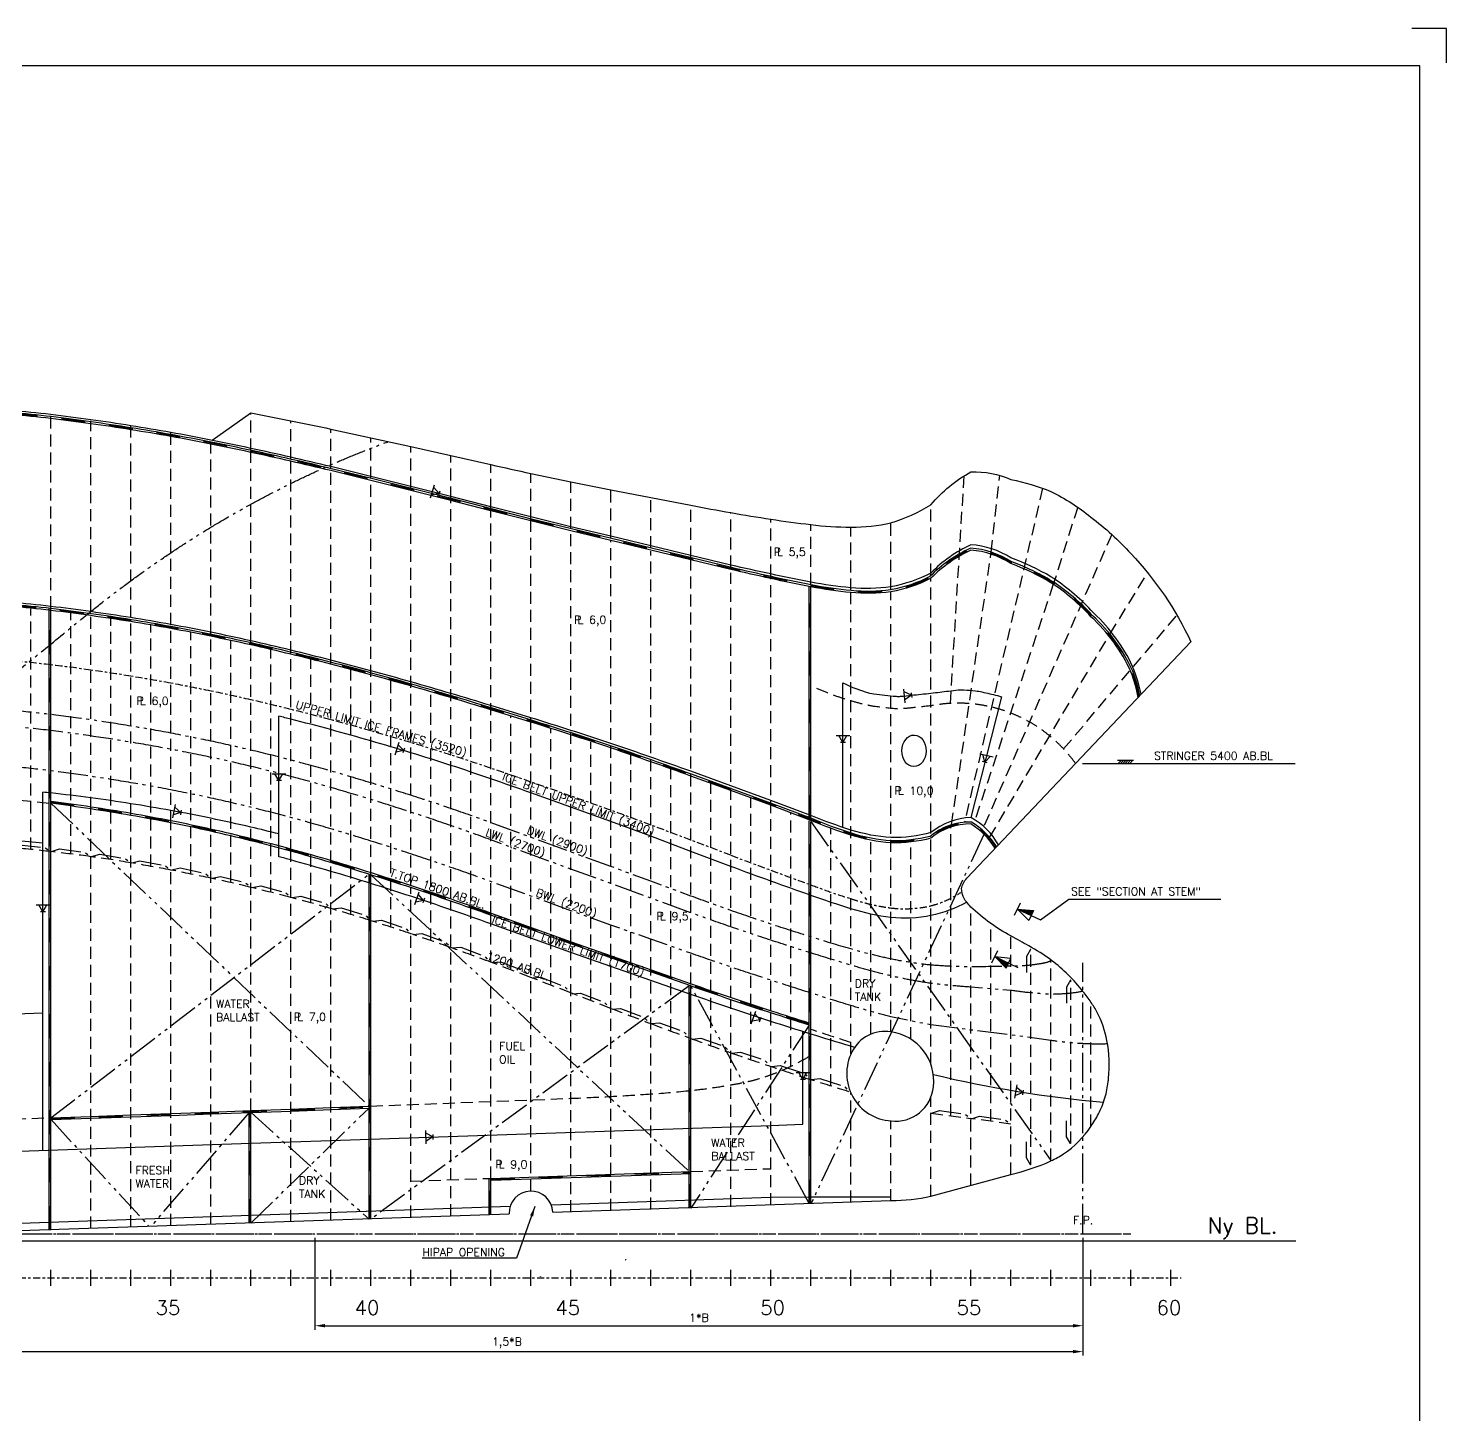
# Model space of a CAD drawing. Extents: x -333 to 85338, y -433 to 32218.
# Drawn here: x 23939 to 41667, y 11930 to 29267 of the extents above; entities that cross this region are included whole.
import ezdxf

# ---------------------------------------------------------------- set-up
doc = ezdxf.new("R2010")
doc.units = 0
doc.header["$LTSCALE"] = 300
for name, pattern in [('0', [0]), ('CENTER', [0.6, 0.3, -0.1, 0.1, -0.1]), ('DASHED', [0.75, 0.5, -0.25]), ('JERNB', [2, 1, -1]), ('PHANTOM', [2.1, 1.25, -0.2, 0.125, -0.2, 0.125, -0.2])]:
    doc.linetypes.add(name, pattern=pattern)
doc.layers.get('0').update_dxf_attribs({"linetype": 'CONTINUOUS'})
doc.layers.get('Defpoints').update_dxf_attribs({"linetype": 'CONTINUOUS'})
for name, color, linetype in [('-BHII', 7, 'CONTINUOUS'), ('-BHIU', 7, 'CONTINUOUS'), ('BHII', 7, 'CONTINUOUS'), ('CENN', 7, 'CONTINUOUS'), ('CON1', 7, 'CONTINUOUS'), ('GEV_FROZEN', 7, 'CONTINUOUS'), ('L_5', 7, 'CENTER'), ('L_7', 7, 'CONTINUOUS'), ('LASTLUKE', 1, 'CONTINUOUS'), ('REV C2', 2, 'CONTINUOUS'), ('S0CE1', 1, 'CENTER'), ('S0CO1', 1, 'CONTINUOUS'), ('S0CO2', 2, 'CONTINUOUS'), ('S0CO3', 3, 'CONTINUOUS'), ('S0DA1', 1, 'DASHED'), ('S0DA3', 3, 'DASHED'), ('S0PH1', 1, 'PHANTOM'), ('S0TX2', 2, 'CONTINUOUS'), ('U0CO1', 1, 'CONTINUOUS'), ('VCCNULL', 5, 'CONTINUOUS')]:
    doc.layers.add(name, color=color, linetype=linetype)
doc.styles.add('18', font='romans', dxfattribs={"height": 180})
doc.styles.add('ROMANS', font='romans', dxfattribs={"height": 100})
doc.dimstyles.get("Standard").update_dxf_attribs({"dimscale": 50, "dimtxt": 2, "dimasz": 2.5, "dimexe": 1, "dimexo": 1, "dimgap": 1, "dimtad": 1, "dimdsep": 46, "dimtxsty": 'ROMANS', "dimcen": 0, "dimclrd": 1, "dimclre": 1, "dimclrt": 2, "dimadec": 0, "dimazin": 0, "dimtfac": 1, "dimtmove": 2, "dimatfit": 3, "dimfxl": 1, "dimtvp": 100, "dimtolj": 1, "dimarcsym": 0})

# ---------------------------------------------------------------- blocks, each defined once
blk = doc.blocks.new('ST10074')
at = {"layer": 'S0CO1', "color": 2}
for p, q in [((-87, -85), (-87, 85)), ((0, 0), (-87, 50)), ((0, 0), (-87, -50)), ((0, 30), (0, -30))]:
    blk.add_line(p, q, dxfattribs=at)
blk = doc.blocks.new('PLDIM2')
at = {"layer": 'S0TX2', "style": 'ROMANS'}
for s, p in [('P', (-19, 0)), ('L', (23, 0))]:
    blk.add_text(s, height=100, dxfattribs=at).set_placement(p)
blk.add_attdef('XX.X', (168, -1), '', height=100, dxfattribs=at)
blk = doc.blocks.new('KRAVELL')
at = {"layer": 'S0PH1', "color": 0, "flags": 128}
blk.add_lwpolyline([(-499, -4), (-403, 42), (-84, 42), (2, -1)], dxfattribs=at)
blk = doc.blocks.new('SNIP-1')
at = {"color": 0, "linetype": 'PHANTOM'}
blk.add_lwpolyline([(0, 0), (0, -5), (87, -55), (287, -55)], dxfattribs=at)
blk = doc.blocks.new('*X7')
at = {"color": 0}
for p, q in [((13410, 17177), (13450, 17217)), ((13439, 17177), (13479, 17217)), ((13467, 17177), (13507, 17217)), ((13495, 17177), (13535, 17217)), ((13523, 17177), (13563, 17217)), ((13552, 17177), (13592, 17217))]:
    blk.add_line(p, q, dxfattribs=at)
blk = doc.blocks.new('TYKK')
at = {"layer": 'S0CO1'}
for p, q in [((-2.04, 0.82), (2.04, 0.82)), ((-2.04, 0), (2.04, 0))]:
    blk.add_line(p, q, dxfattribs=at)
at = {"layer": 'S0CO1', "xscale": 0.0204, "yscale": 0.0204, "zscale": 0.0204}
blk.add_blockref('*X7', (-275.41, -350.41), dxfattribs=at)
blk = doc.blocks.new('*D54')
at = {"layer": 'Defpoints', "color": 0, "transparency": 16777216}
for p in [(750, 13), (15150, 13), (15150, -1460)]:
    blk.add_point(p, dxfattribs=at)
at = {"layer": 'S0TX2', "color": 1, "lineweight": -2, "transparency": 16777216}
for p, q in [((750, -37), (750, -1510)), ((15150, -37), (15150, -1510)), ((875, -1460), (15025, -1460))]:
    blk.add_line(p, q, dxfattribs=at)
at = {"layer": 'S0TX2', "color": 1, "transparency": 16777216}
for points in [[(875, -1439), (875, -1481), (750, -1460)], [(15025, -1439), (15025, -1481), (15150, -1460)]]:
    blk.add_solid(points, dxfattribs=at)
at = {"layer": 'S0TX2', "color": 2, "transparency": 16777216, "insert": (7950, -1350), "char_height": 100, "attachment_point": 5, "style": 'ROMANS'}
blk.add_mtext('\\A1;1,5*B', dxfattribs=at)
blk = doc.blocks.new('*D55')
at = {"layer": 'Defpoints', "color": 0, "transparency": 16777216}
for p in [(5550, 13), (15150, 13), (15150, -1136)]:
    blk.add_point(p, dxfattribs=at)
at = {"layer": 'S0TX2', "color": 1, "lineweight": -2, "transparency": 16777216}
for p, q in [((5550, -37), (5550, -1186)), ((15150, -37), (15150, -1186)), ((5675, -1136), (15025, -1136))]:
    blk.add_line(p, q, dxfattribs=at)
at = {"layer": 'S0TX2', "color": 1, "transparency": 16777216}
for points in [[(5675, -1115), (5675, -1157), (5550, -1136)], [(15025, -1115), (15025, -1157), (15150, -1136)]]:
    blk.add_solid(points, dxfattribs=at)
at = {"layer": 'S0TX2', "color": 2, "transparency": 16777216, "insert": (10350, -1036), "char_height": 100, "attachment_point": 5, "style": 'ROMANS'}
blk.add_mtext('\\A1;1*B', dxfattribs=at)
blk = doc.blocks.new('*U22')
at = {"layer": '-BHII'}
for p, q in [((0, 10), (40, 10)), ((0, -10), (40, -10))]:
    blk.add_line(p, q, dxfattribs=at)
at = {"layer": '-BHIU'}
for p, q in [((0, 10), (0, -10)), ((40, 10), (40, -10))]:
    blk.add_line(p, q, dxfattribs=at)
blk = doc.blocks.new('VCCISYMB')
at = {"layer": 'VCCNULL'}
for p, q in [((0, 2), (-0.2, 1.2)), ((0, 2), (0.2, 1.2)), ((0, 2), (0, 0)), ((0, 0), (4, 0)), ((4, 0), (3.2, 0.2)), ((4, 0), (3.2, -0.2))]:
    blk.add_line(p, q, dxfattribs=at)
blk = doc.blocks.new('*U23')
blk.add_blockref('VCCISYMB', (0, 0))
at = {"layer": 'GEV_FROZEN', "xscale": 0.1000000000003638, "yscale": 0.1000000000003638, "zscale": 0.1000000000003638}
blk.add_blockref('*U22', (0, 0), dxfattribs=at)
blk = doc.blocks.new('*U21')
at = {"layer": 'BHII'}
blk.add_lwpolyline([(-6, -4), (0, -8), (6, -4), (6, 4), (0, 8), (-6, 4)], close=True, dxfattribs=at)
at = {"layer": 'CENN'}
for p, q in [((-11, 0), (11, 0)), ((0, 11), (0, -11))]:
    blk.add_line(p, q, dxfattribs=at)
at = {"layer": 'CON1'}
blk.add_circle((0, 0), 6.5, dxfattribs=at)
blk = doc.blocks.new('*U20')
at = {"layer": 'BHII'}
for radius in [8, 4.2]:
    blk.add_circle((0, 0), radius, dxfattribs=at)
at = {"layer": 'CENN'}
for p, q in [((-11, 0), (11, 0)), ((0, 11), (0, -11))]:
    blk.add_line(p, q, dxfattribs=at)
blk = doc.blocks.new('A$C64097268')
at = {"layer": 'LASTLUKE', "color": 2}
for p, q in [((21000, -100), (21000, 100)), ((21500, -100), (21500, 100)), ((22000, -100), (22000, 100)), ((22500, -100), (22500, 100)), ((23000, -100), (23000, 100)), ((23500, -100), (23500, 100)), ((24000, -100), (24000, 100)), ((24500, -100), (24500, 100)), ((25000, -100), (25000, 100)), ((25500, -100), (25500, 100)), ((26000, -100), (26000, 100)), ((26500, -100), (26500, 100)), ((27000, -100), (27000, 100)), ((27500, -100), (27500, 100)), ((28000, -100), (28000, 100)), ((28500, -100), (28500, 100)), ((29000, -100), (29000, 100)), ((29500, -100), (29500, 100)), ((30000, -100), (30000, 100)), ((30500, -100), (30500, 100)), ((31000, -100), (31000, 100)), ((31500, -100), (31500, 100)), ((32000, -100), (32000, 100)), ((32500, -100), (32500, 100)), ((33000, -100), (33000, 100)), ((33500, -100), (33500, 100)), ((34000, -100), (34000, 100)), ((34500, -100), (34500, 100)), ((35000, -100), (35000, 100))]:
    blk.add_line(p, q, dxfattribs=at)
at = {"layer": 'S0CE1'}
blk.add_line((-2084, 0), (35129, 0), dxfattribs=at)
at = {"extrusion": (0, 0, -1), "zscale": -1, "rotation": 256.254441529272}
blk.add_blockref('*U23', (-28183, 228), dxfattribs=at)
at = {"layer": 'GEV_FROZEN', "extrusion": (0, 0, -1), "xscale": 0.099999999976717, "yscale": 0.099999999976717, "zscale": -0.0999999999999871}
for name in ['*U21', '*U20']:
    blk.add_blockref(name, (-27120, 14), dxfattribs=at)
at = {"layer": 'LASTLUKE', "color": 2, "style": '18'}
for s, p in [('35', (22308, -464)), ('40', (24796, -464)), ('45', (27306, -464)), ('50', (29866, -464)), ('55', (32320, -464)), ('60', (34820, -464))]:
    blk.add_text(s, height=180, dxfattribs=at).set_placement(p)
blk = doc.blocks.new('A$C5CC82B3D')
at = {"layer": 'S0CE1'}
blk.add_line((17950, -4027), (35500, -4027), dxfattribs=at)
at = {"layer": 'S0CE1', "color": 6, "linetype": '0'}
blk.add_line((-703, -4113), (37562, -4113), dxfattribs=at)
blk.add_blockref('A$C64097268', (1000, -4576))
at = {"color": 6, "insert": (36458, -3821), "char_height": 200, "attachment_point": 1, "style": 'ROMANS'}
blk.add_mtext_dynamic_manual_height_columns('Ny BL.', width=3720.8, gutter_width=1000, heights=[0], dxfattribs=at)
blk = doc.blocks.new('*D48')
at = {"layer": 'Defpoints', "color": 0, "transparency": 16777216}
for p in [(-250, -92), (4750, -92), (4750, -1365)]:
    blk.add_point(p, dxfattribs=at)
at = {"layer": 'S0CO1', "color": 1, "lineweight": -2, "transparency": 16777216}
for p, q in [((-250, -142), (-250, -1415)), ((4750, -142), (4750, -1415)), ((-125, -1365), (4625, -1365))]:
    blk.add_line(p, q, dxfattribs=at)
at = {"layer": 'S0CO1', "color": 1, "transparency": 16777216}
for points in [[(-125, -1344), (-125, -1386), (-250, -1365)], [(4625, -1344), (4625, -1386), (4750, -1365)]]:
    blk.add_solid(points, dxfattribs=at)
at = {"layer": 'S0CO1', "color": 2, "transparency": 16777216, "insert": (2250, -1225), "char_height": 100, "attachment_point": 5, "style": 'ROMANS'}
blk.add_mtext('\\A1;{\\H1.35x;5000 Lengthening}', dxfattribs=at)
blk = doc.blocks.new('A$C10F6703F')
at = {"layer": 'U0CO1'}
for p, q in [((17950, -6206), (17950, -3700)), ((17596, -5330), (17343, -5330)), ((18304, -5330), (18557, -5330)), ((17950, -5684), (17183, -5684)), ((17950, -5684), (18717, -5684))]:
    blk.add_line(p, q, dxfattribs=at)
blk.add_circle((17950, -5684), 354, dxfattribs=at)
for centre, start, end in [((17596, -5684), 270, 90), ((18304, -5684), 90, 270)]:
    blk.add_arc(centre, 354, start, end, dxfattribs=at)
blk = doc.blocks.new('*D49')
at = {"layer": 'Defpoints', "color": 0, "linetype": 'ByBlock', "transparency": 16777216}
for p in [(5000, -192), (4750, -1171), (4750, -1365)]:
    blk.add_point(p, dxfattribs=at)
at = {"layer": 'S0CO1', "color": 1, "linetype": 'ByBlock', "lineweight": -2, "transparency": 16777216}
for p, q in [((5000, -242), (5000, -1415)), ((4750, -1221), (4750, -1415)), ((4625, -1365), (4500, -1365)), ((5000, -1365), (4750, -1365)), ((5125, -1365), (5250, -1365))]:
    blk.add_line(p, q, dxfattribs=at)
at = {"layer": 'S0CO1', "color": 1, "linetype": 'ByBlock', "transparency": 16777216}
for points in [[(4625, -1344), (4625, -1386), (4750, -1365)], [(5125, -1344), (5125, -1386), (5000, -1365)]]:
    blk.add_solid(points, dxfattribs=at)
at = {"layer": 'S0CO1', "color": 2, "linetype": 'ByBlock', "transparency": 16777216, "insert": (5284, -1266), "char_height": 100, "width": 12807.58, "attachment_point": 5, "style": 'ROMANS'}
blk.add_mtext('\\A1;{\\H1.35x;250}', dxfattribs=at)
blk = doc.blocks.new('*D50')
at = {"layer": 'Defpoints', "color": 0, "linetype": 'ByBlock', "transparency": 16777216}
for p in [(-500, -92), (-250, -1344), (-250, -1365)]:
    blk.add_point(p, dxfattribs=at)
at = {"layer": 'S0CO1', "color": 1, "linetype": 'ByBlock', "lineweight": -2, "transparency": 16777216}
for p, q in [((-500, -142), (-500, -1415)), ((-625, -1365), (-750, -1365)), ((-500, -1365), (-250, -1365)), ((-250, -1394), (-250, -1415)), ((-125, -1365), (0, -1365))]:
    blk.add_line(p, q, dxfattribs=at)
at = {"layer": 'S0CO1', "color": 1, "linetype": 'ByBlock', "transparency": 16777216}
for points in [[(-625, -1344), (-625, -1386), (-500, -1365)], [(-125, -1344), (-125, -1386), (-250, -1365)]]:
    blk.add_solid(points, dxfattribs=at)
at = {"layer": 'S0CO1', "color": 2, "linetype": 'ByBlock', "transparency": 16777216, "insert": (-774, -1243), "char_height": 100, "attachment_point": 5, "style": 'ROMANS'}
blk.add_mtext('\\A1;{\\H1.35x;250}', dxfattribs=at)
blk = doc.blocks.new('A$C16377AD9')
at = {"color": 2}
blk.add_lwpolyline([(42000, 29267), (42000, 29700), (41567, 29700)], dxfattribs=at)
at = {"layer": 'S0CO1', "color": 6}
for p, q in [((41667, 29233), (333, 29233)), ((41667, 433), (41667, 29233))]:
    blk.add_line(p, q, dxfattribs=at)
blk = doc.blocks.new('A$C03584BA4')
at = {"layer": 'L_5', "color": 8}
blk.add_lwpolyline([(13624.365, 4282.909, -0.082443), (13250, 4115.379, -0.085407), (12750, 4087.878, -0.048847), (12250, 4203.559, -0.015794), (11750, 4376.755, -0.002831), (11250, 4560.492, -0.001813), (10750, 4746.461), (10250, 4936.293), (9750, 5124.998, 0.003439), (9250, 5309.198, 0.001793), (8750, 5487.392), (8250, 5663.446, 0.002353), (7750, 5835.582, 0.003821), (7250, 6001.12, 0.004439), (6750, 6156.36, 0.003671), (6250, 6302.402, 0.003825), (5750, 6441.693, 0.004546), (5250, 6571.281, 0.004756), (4750, 6691.137, 0.004992), (4250, 6800.571, 0.005345), (3750, 6899.515, 0.005465), (3250, 6986.741, 0.005246), (2750, 7063.144, 0.006183), (2250, 7128.876, 0.00703), (1750, 7180.146, 0.00575)], format="xyb", dxfattribs=at)
at = {"layer": 'L_7', "color": 8}
for points in [[(13280, 1850.998, 0.409941329), (12750, 2538.601, 0.335085476), (12262.606, 2288.451)], [(12262.606, 2288.451, 0.539602021), (12750.779, 1425.217, 0.422400881), (13280, 1850.998)]]:
    blk.add_lwpolyline(points, format="xyb", dxfattribs=at)
at = {"layer": 'S0CO1', "color": 8}
for p, q in [((14131.54, 6726.501), (13750, 5218.338)), ((250, 2718.33), (2150, 2774.845))]:
    blk.add_line(p, q, dxfattribs=at)
at = {"layer": 'S0CO1'}
blk.add_line((15145.956, 5894.1), (17801.906, 5894.1), dxfattribs=at)
at = {"layer": 'S0CO1', "color": 8, "flags": 128}
for points in [[(15877.498, 6760.228, 0.05622238), (15750, 7154.38, 0.0877), (15250, 7811.445, 0.059587), (14750, 8230.659, 0.045041), (14250, 8465.787, 0.123729), (13750, 8630.963, 0.090934), (13250, 8277.158, -0.072573), (12750, 8104.921, -0.057929), (12250, 8092.937, -0.02806), (11750, 8163.648, -0.010028), (11250, 8264.962, -0.005663), (10750, 8377.04), (10250, 8496.186), (9750, 8616.694), (9250, 8736.588), (8750, 8856.091), (8250, 8979.042), (7750, 9105.518), (7250, 9234.157), (6750, 9360.437), (6250, 9484.3), (5750, 9607.339, 0.004204), (5250, 9725.164, 0.003427), (4750, 9835.959, 0.003744), (4250, 9939.38, 0.004598), (3750, 10034.58, 0.004966), (3250, 10118.94, 0.00469), (2750, 10193.705, 0.005787), (2250, 10258.901, 0.006897), (1750, 10310.146, 0.005746)], [(15859.987, 6741.728, 0.047402817), (15772.102, 7051.172, 0.098272426), (15267.007, 7747.733, 0.061023365), (14762.738, 8176.051, 0.044979936), (14260.793, 8416.367, 0.125197211), (13745.623, 8587.456, 0.091119088), (13235.642, 8231.476, -0.072215157), (12746.233, 8066.027, -0.057724005), (12252.226, 8057.111, -0.027726566), (11754.561, 8129.253, -0.009936397), (11255.173, 8231.969, -0.005690242), (10755.596, 8345.316), (10255.639, 8465.629), (9755.646, 8587.022), (9255.63, 8707.678), (8755.681, 8827.79), (8255.83, 8951.243), (7755.948, 9078.121), (7255.939, 9207.051), (6755.831, 9333.538), (6255.757, 9457.553), (5755.716, 9580.649, 0.004093008), (5255.333, 9698.563, 0.003426865), (4755.032, 9809.426, 0.003744), (4254.685, 9912.919, 0.004598203), (3754.25, 10008.2, 0.00496622), (3253.758, 10092.644, 0.004689757), (2753.352, 10167.469, 0.005786996), (2252.802, 10232.737, 0.006897745), (1752.089, 10284.055, 0.005746157)], [(15839.477, 6720.06, 0.049925911), (15750, 7041.79, 0.098298), (15250, 7730.772, 0.06106), (14750, 8155.703, 0.045145), (14250, 8394.776, 0.12436), (13750, 8563.063, 0.090781), (13250, 8211.856, -0.072835), (12750, 8042.318, -0.057779), (12250, 8033.214, -0.02771), (11750, 8105.689, -0.00993), (11250, 8208.533, -0.005689), (10750, 8321.977), (10250, 8442.301), (9750, 8563.696), (9250, 8684.348), (8750, 8804.472), (8250, 8927.961), (7750, 9054.87), (7250, 9183.797), (6750, 9310.257), (6250, 9434.253), (5750, 9557.339, 0.004093), (5250, 9675.164, 0.003427), (4750, 9785.959, 0.003744), (4250, 9889.38, 0.004598), (3750, 9984.58, 0.004966), (3250, 10068.94, 0.00469), (2750, 10143.705, 0.005787), (2250, 10208.901, 0.006897), (1750, 10260.146, 0.005746)], [(14095.146, 4877.239, 0.138858268), (13750, 5218.338, 0.167047), (13250, 5029.957, -0.067645), (12750, 4967.665, -0.058893), (12250, 5063.063, -0.021878), (11750, 5244.672), (11250, 5432.874), (10750, 5616.742), (10250, 5797.205, 0.002031), (9750, 5974.1, 0.002867), (9250, 6145.426, 0.003183), (8750, 6309.463, 0.002433), (8250, 6466.645), (7750, 6619.923, 0.00185), (7250, 6770.394, 0.00274), (6750, 6915.654, 0.002855), (6250, 7054.297, 0.003228), (5750, 7187.25, 0.00379), (5250, 7312.082, 0.004141), (4750, 7428.934, 0.004718), (4250, 7536.289, 0.005296), (3750, 7633.422, 0.005392), (3250, 7718.797, 0.004933), (2750, 7793.705, 0.005819), (2250, 7858.901, 0.006897), (1750, 7910.146, 0.005748)], [(14071.345, 4852.094, 0.115626417), (13755.812, 5162.198, 0.182912276), (13238.778, 4982.763, -0.064954849), (12751.078, 4926.173, -0.058356463), (12257.293, 5022.263, -0.021710304), (11758.872, 5205.239), (11258.406, 5394.718), (10758.252, 5579.424), (10258.166, 5760.971, 0.001977094), (9757.964, 5939.144, 0.0029341), (9257.683, 6111.884, 0.003195109), (8757.374, 6276.965, 0.002409147), (8257.109, 6435.491), (7757.061, 6589.842, 0.001938069), (7256.865, 6741.27, 0.002841072), (6756.578, 6887.223, 0.002937965), (6256.312, 7026.326, 0.003276966), (5756.013, 7159.622, 0.003804103), (5255.645, 7284.755, 0.004162), (4755.276, 7401.903, 0.004747), (4254.823, 7509.53, 0.005314156), (3754.316, 7606.852, 0.00540516), (3253.789, 7692.443, 0.004962713), (2753.352, 7767.47, 0.005834947), (2252.801, 7832.737, 0.006897728), (1752.089, 7884.055, 0.005748156)], [(14054.555, 4834.356, 0.112633387), (13750, 5138.332, 0.183014), (13250, 4960.839, -0.065778), (12750, 4902.186, -0.058441), (12250, 4999.398, -0.021694), (11750, 5182.935), (11250, 5372.238), (10750, 5556.887), (10250, 5738.403, 0.001977), (9750, 5916.504, 0.002934), (9250, 6089.146, 0.003195), (8750, 6254.126, 0.002409), (8250, 6412.568), (7750, 6566.904, 0.001938), (7250, 6718.273, 0.002841), (6750, 6864.143, 0.002938), (6250, 7003.171, 0.003277), (5750, 7136.387, 0.003804), (5250, 7261.429, 0.004162), (4750, 7378.49, 0.004747), (4250, 7486.02, 0.005314), (3750, 7583.244, 0.005405), (3250, 7668.744, 0.004963), (2750, 7743.705, 0.005835), (2250, 7808.901, 0.006897), (1750, 7860.146, 0.005748)], [(5100, 5013.709, 0.004430953), (4750, 5099.123, 0.006439), (4250, 5209.597, 0.006033), (3750, 5306.622, 0.005767), (3250, 5392.016, 0.006029), (2750, 5465.298, 0.006541), (2250, 5526.051, 0.001351384), (2150, 5536.49, 0.001351384)], [(11726, 2649.172, -0.002358432), (11257.389, 2798.372, -0.002967894), (10757.677, 2963.357, -0.002614907), (10257.933, 3135.444), (9757.94, 3310.371), (9257.954, 3486.008), (8758.009, 3661.463), (8258.096, 3839.983), (7758.121, 4019.767, 0.00293107), (7257.86, 4196.741, 0.00376609), (6757.505, 4365.658, 0.003595817), (6257.18, 4525.864, 0.004058899), (5756.819, 4678.892, 0.005073133), (5256.338, 4821.4, 0.005637), (4755.82, 4952.52, 0.006033), (4255.243, 5070.942, 0.006149), (3754.666, 5176.569, 0.00583), (3254.094, 5269.251, 0.005435718), (2753.622, 5350.678, 0.006517023), (2253.001, 5421.009, 0.000045099), (2250, 5421.384)], [(11726, 2624.023, -0.002394462), (11250, 2775.538, -0.002968), (10750, 2940.618, -0.002615), (10250, 3112.793), (9750, 3287.722), (9250, 3463.365), (8750, 3638.839), (8250, 3817.389), (7750, 3997.183, 0.002931), (7250, 4174.064, 0.003766), (6750, 4342.861, 0.003596), (6250, 4502.963, 0.004059), (5750, 4655.881, 0.005073), (5250, 4798.252, 0.005637), (4750, 4929.236, 0.006033), (4250, 5047.522, 0.006149), (3750, 5153.027, 0.00583), (3250, 5245.602, 0.005436), (2750, 5326.953, 0.006517), (2250, 5397.198)], [(0, 998.805, 0.002580469), (250, 999.841, 0.004366), (750, 1009.656), (1250, 1026.598), (4750, 1146.547), (5250, 1163.821), (5750, 1180.959), (11250, 1369.596), (11650, 1383.905)], [(0, 98.789, 0.002593968), (250, 99.817), (750, 109.736), (1250, 126.598), (1750, 143.748), (7990.133, 357.783)]]:
    blk.add_lwpolyline(points, format="xyb", dxfattribs=at)
at = {"layer": 'S0CO1', "color": 8, "linetype": 'JERNB', "flags": 128}
for points in [[(15849.752, 6730.915, 0.048652749), (15761.051, 7046.481, 0.098285174), (15258.503, 7739.253, 0.061041587), (14756.369, 8165.877, 0.045061958), (14255.399, 8405.571, 0.124783217), (13747.814, 8575.263, 0.090952798), (13242.815, 8221.662, -0.072526194), (12748.116, 8054.173, -0.057751669), (12251.113, 8045.163, -0.027718261), (11752.28, 8117.471, -0.009933195), (11252.586, 8220.251, -0.005689621), (10752.798, 8333.646), (10252.819, 8453.965), (9752.823, 8575.359), (9252.815, 8696.013), (8752.84, 8816.131), (8252.915, 8939.602), (7752.974, 9066.495), (7252.969, 9195.424), (6752.915, 9321.898), (6252.878, 9445.903), (5752.858, 9568.994, 0.004093004), (5252.667, 9686.863, 0.003426933), (4752.516, 9797.693, 0.003744), (4252.343, 9901.149, 0.004598101), (3752.125, 9996.39, 0.00496611), (3251.879, 10080.792, 0.004689878), (2751.676, 10155.587, 0.005786998), (2251.401, 10220.819, 0.006897373), (1751.045, 10272.1, 0.005746079), (1250.763, 10309.43, 0.004018218), (750.543, 10337.56), (250.359, 10358.776), (-249.809, 10367.539), (-749.861, 10374.691), (-1249.894, 10379.101), (-1749.96, 10383.613), (-2249.93, 10382.474), (-2749.845, 10389.472), (-3249.819, 10395.393), (-3749.752, 10404.566), (-4249.734, 10416.092), (-4749.76, 10426.731), (-5249.808, 10436.075), (-5749.841, 10442.708), (-6249.841, 10449.327), (-6450, 10452.044)], [(14062.944, 4843.219, 0.114185379), (13752.918, 5150.269, 0.182971374), (13244.375, 4971.795, -0.065366942), (12750.539, 4914.179, -0.058398973), (12253.647, 5010.83, -0.02170214), (11754.436, 5194.087), (11254.203, 5383.478), (10754.126, 5568.156), (10254.083, 5749.687, 0.001977047), (9753.982, 5927.824, 0.00293405), (9253.841, 6100.515, 0.003195055), (8753.687, 6265.545, 0.002409073), (8253.555, 6424.03), (7753.53, 6578.373, 0.001938035), (7253.432, 6729.771, 0.002841036), (6753.289, 6875.683, 0.002937983), (6253.156, 7014.748, 0.003276983), (5753.007, 7148.004, 0.003804052), (5252.823, 7273.092, 0.004162), (4752.638, 7390.196, 0.004747), (4252.412, 7497.775, 0.005314078), (3752.158, 7595.048, 0.00540508), (3251.895, 7680.594, 0.004962856), (2751.676, 7755.587, 0.005834974), (2251.4, 7820.819, 0.006897364), (1751.045, 7872.1, 0.005748078), (1250.763, 7909.43, 0.004018218), (750.543, 7937.56), (250.359, 7958.776), (-249.809, 7967.538), (-749.861, 7974.691), (-1249.894, 7979.101), (-1749.96, 7983.613), (-2249.93, 7982.474), (-2749.845, 7989.472), (-3249.819, 7995.392), (-3499.997, 7999.983)], [(11726, 2636.598, -0.002376451), (11253.694, 2786.955, -0.002967947), (10753.839, 2951.988, -0.002614953), (10253.966, 3124.119), (9753.97, 3299.047), (9253.977, 3474.687), (8754.005, 3650.151), (8254.048, 3828.686), (7754.06, 4008.475, 0.002931035), (7253.93, 4185.403, 0.003766045), (6753.753, 4354.259, 0.003595909), (6253.59, 4514.414, 0.004058949), (5753.41, 4667.387, 0.005073067), (5253.169, 4809.826, 0.005637), (4752.91, 4940.878, 0.006033), (4252.622, 5059.232, 0.006149), (3752.333, 5164.798, 0.00583), (3252.047, 5257.427, 0.005435859), (2751.811, 5338.815, 0.006517012), (2251.5, 5409.104, 0.000022566), (2250, 5409.291)]]:
    blk.add_lwpolyline(points, format="xyb", dxfattribs=at)
at = {"layer": 'S0CO1', "color": 8}
for points in [[(11726, 5201.548), (11726, 8110.155)], [(11750, 5192.898), (11750, 8105.689)], [(2226, 60.898), (2226, 7835.798)], [(2250, 60.898), (2250, 7835.798)], [(12150, 5095.46), (12150, 6902.468)], [(5100, 4729.586), (5100, 6486.292)], [(2150, 1057.442), (2150, 5536.49)], [(11726, 386.745), (11726, 5176.06)], [(11750, 386.745), (11750, 5167.478)], [(6226, 198.097), (6226, 4510.507)], [(6250, 198.097), (6250, 4502.963)], [(10226, 335.296), (10226, 3112.793)], [(10250, 335.296), (10250, 3112.793)], [(11650, 1383.905), (11650, 2542.518)], [(4726, 146.647), (4726, 1530.347)], [(4750, 146.647), (4750, 1530.347)], [(7750, 706.821), (10250, 793.326)], [(7750.83, 682.836), (10250.83, 769.34)], [(7726, 249.546), (7726, 706.821)], [(7750, 249.546), (7750, 706.821)]]:
    blk.add_lwpolyline(points, dxfattribs=at)
at = {"layer": 'S0CO1', "color": 8, "linetype": 'JERNB'}
for points in [[(11738, 5197.257), (11738, 8107.916)], [(2238, 60.898), (2238, 7835.798)], [(11738, 386.745), (11738, 5171.769)], [(6238, 198.097), (6238, 4506.738)], [(10238, 335.296), (10238, 3112.793)], [(4738, 146.647), (4738, 1530.347)], [(7750.415, 694.829), (10250.415, 781.333)], [(7738, 249.546), (7738, 706.821)]]:
    blk.add_lwpolyline(points, dxfattribs=at)
at = {"layer": 'S0CO1', "color": 8}
for points in [[(12150, 6902.468, 0.039043075), (12429.552, 6790.398, 0.042984744), (12537.397, 6766.586, 0.009279962), (12813.246, 6735.328, 0.045828671), (12869.574, 6735.177, 0.00349163), (13006.562, 6748.354, 0.001962625), (13250, 6774.454, 0.004249877), (13470.393, 6800.856, -0.007741906), (13591.48, 6814.505, -0.037018374), (13659.202, 6816.046, -0.016842862), (13807.387, 6803.431, -0.024037812), (13887.623, 6789.932, -0.009871716), (14080.229, 6743.922, -0.03655678), (14131.54, 6726.501, -0.01740023)], [(13696.355, 4159.95, -0.074976), (13250, 3993.034, -0.072821), (12750, 3967.574, -0.046907), (12250, 4078.933, -0.015668), (11750, 4245.907, -0.003509), (11250, 4424.495, -0.003882), (10750, 4607.178), (10250, 4796.113), (9750, 4985.122), (9250, 5170.452), (8750, 5350.208), (8250, 5528.275, 0.002634), (7750, 5703.264, 0.003949), (7250, 5871.734, 0.004671), (6750, 6029.194, 0.003771), (6250, 6177.063, 0.00394), (5750, 6318.095, 0.004772), (5250, 6448.994, 0.001492304), (5100, 6486.292, 0.001492304)], [(12295.273, 2345.232, -0.001141363), (12250, 2358.997, -0.004283), (11750, 2511.376, -0.002931), (11250, 2669.663, -0.003233), (10750, 2834.934, -0.002904), (10250, 3007.538), (9750, 3182.554), (9250, 3357.914), (8750, 3533.122), (8250, 3710.934), (7750, 3890.06, 0.002953), (7250, 4065.876, 0.003332), (6750, 4233.671, 0.003767), (6250, 4394.682, 0.004165), (5750, 4545.881, 0.004373), (5250, 4688.691, 0.001602767), (5100, 4729.586)], [(15405.64, 1656.377, -0.036470369), (13280.006, 2000.754, -0.03547459)]]:
    blk.add_lwpolyline(points, format="xyb", dxfattribs=at)
at = {"layer": 'S0CO1', "color": 8, "flags": 128}
for points in [[(0, 5068.199), (597.078, 5050.554), (2150, 4900.883)], [(2250, 1464.86), (2750, 1482.265), (3250, 1499.962), (3750, 1517.877), (4250, 1536.013), (4750, 1554.363), (5250, 1573.017), (5750, 1591.974), (6226, 1609.998)], [(2250.835, 1440.875), (2750.835, 1458.28), (3250.849, 1475.977), (3750.859, 1493.892), (4250.87, 1512.029), (4750.88, 1530.379), (5250.895, 1549.034), (5750.909, 1567.991), (6226.908, 1586.015)], [(8503.52, 375.392), (11250, 469.595), (11750, 477.558), (12250, 475.876), (12750, 475.454)]]:
    blk.add_lwpolyline(points, dxfattribs=at)
at = {"layer": 'S0CO1', "color": 8, "linetype": 'JERNB', "flags": 128}
blk.add_lwpolyline([(2250.417, 1452.867), (2750.417, 1470.272), (3250.424, 1487.969), (3750.43, 1505.884), (4250.435, 1524.021), (4750.44, 1542.371), (5250.447, 1561.025), (5750.455, 1579.982), (6226.454, 1598.007)], dxfattribs=at)
at = {"layer": 'S0CO1', "color": 8}
blk.add_ellipse((13038.115, 6053.745), major_axis=(-4.283, -197.134), ratio=0.769418698, dxfattribs=at)
at = {"layer": 'S0CO2', "color": 8}
blk.add_line((4264.167, 9936.557), (4750, 10279.225), dxfattribs=at)
blk.add_lwpolyline([(4750, 10279.225, -0.003479), (5250, 10181.695, -0.00444), (5750, 10077.135), (6250, 9967.425), (6750, 9857.39), (7250, 9745.599), (7750, 9632.368, 0.002825), (8250, 9522.597), (8750, 9417.854), (9250, 9318.317), (9750, 9220.361), (10250, 9124.151, 0.004491), (10750, 9032.273, 0.0059), (11250, 8950.661, 0.011993), (11750, 8883.012, 0.030725), (12250, 8849.97, 0.059397), (12750, 8906.104, 0.071342), (13250, 9130.265, -0.090618), (13750, 9543.838, -0.109634), (14250, 9446.632, -0.045153), (14750, 9296.716, -0.05697), (15250, 8976.458, -0.042292), (15750, 8520.343, -0.077807), (16500.002, 7417.878)], format="xyb", dxfattribs=at)
at = {"layer": 'S0CO3', "color": 8}
for points in [[(8522.835, 283.563), (12750, 429.831, 0.050957), (13250, 484.067), (13355.574, 512.878), (14250, 756.963, 0.049599), (14749.996, 924.506, 0.030514), (14907.105, 1012.961, 0.09519), (15249.959, 1356.739, 0.033961), (15343.059, 1512.889, 0.044093), (15424.564, 1712.886, 0.023299), (15449.832, 1812.897, 0.01963), (15465.158, 1912.888, 0.006638), (15469.93, 1957.319, 0.074291), (15449.383, 2429.597, 0.072398), (15329.504, 2782.145, 0.02602), (15249.926, 2909.75, 0.019455), (15150, 3044.469, 0.062587), (14757.76, 3433.203), (14749.967, 3439.065, 0.027367), (14472.055, 3614.945, -0.002457), (14250.027, 3738.927, -0.068805), (13750.041, 4099.733, -0.023574), (13696.355, 4159.95, -0.135480563), (13643.634, 4258, -0.049257083), (13633.009, 4329.516, -0.166402901), (13699.729, 4459.496), (16500, 7417.878)], [(0, 0, 0.002867018), (250, 1.987, 0.004045), (750, 14.608), (1250, 31.909), (7977.161, 264.682)]]:
    blk.add_lwpolyline(points, format="xyb", dxfattribs=at)
blk.add_arc((8249.998, 274.122), 273, 1.9817496, 181.9817496, dxfattribs=at)
at = {"layer": 'S0DA1', "color": 8}
for p, q in [((14645.635, 9336.271), (13668.89, 5159.721)), ((15509.645, 8758.974), (13891.354, 5062.678)), ((13507.932, 5128.599), (13999.379, 8513.674)), ((14779.503, 8135.991), (13786.218, 5142.92)), ((14908.098, 6076.979), (16324.799, 7749.833)), ((13982.381, 4971.41), (15473.581, 7490.063)), ((13750.016, 1842.242), (13750.046, 4099.729)), ((13750.043, 3872.956), (13750.043, 3872.956)), ((14000.011, 1420.616), (14000.043, 3893.23)), ((14250.01, 1776.543), (14250.028, 3738.927)), ((14500.001, 877.504), (14500.027, 3569.12)), ((14749.994, 3109.629), (14749.994, 3109.629)), ((15000.004, 1140.933), (15000.023, 3186.692))]:
    blk.add_line(p, q, dxfattribs=at)
at = {"layer": 'S0DA1'}
blk.add_line((14191.749, 3444.535), (14191.749, 3444.535), dxfattribs=at)
at = {"layer": 'S0DA1', "color": 8}
for points in [[(2250, 7835.798), (2250, 10235.798)], [(2750, 5326.953), (2750, 10179.841)], [(3250, 5245.602), (3250, 10112.673)], [(5250, 9699.783), (5250, 10181.695)], [(3750, 5153.027), (3750, 10034.737)], [(4250, 5047.522), (4250, 9947.642)], [(5750, 9582.045), (5750, 10077.135)], [(4750, 4929.236), (4750, 9785.959)], [(6750, 9334.984), (6750, 9857.39)], [(5250, 4798.252), (5250, 9675.164)], [(7750, 9079.655), (7750, 9632.368)], [(5750, 4655.881), (5750, 9557.339)], [(6250, 4502.963), (6250, 9434.253)], [(8750, 8829.193), (8750, 9417.854)], [(13492.359, 6646.42), (13665.032, 9493.166)], [(6750, 4368.12), (6750, 9310.257)], [(9750, 8588.385), (9750, 9220.361)], [(7250, 4199.459), (7250, 9183.797)], [(7750, 4022.693), (7750, 9054.87)], [(8249.999, 3842.894), (8250, 8927.961)], [(10750, 8346.662), (10750, 9032.273)], [(11750, 8130.098), (11750, 8883.012)], [(12750, 8066.724), (12750, 8906.104)], [(8750, 3664.324), (8750, 8804.472)], [(9250, 3488.8), (9250, 8684.348)], [(9750, 3322.581), (9750, 8548.333)], [(10250, 3131.471), (10250, 8442.301)], [(10750, 2965.957), (10750, 8280.671)], [(11250, 2800.764), (11250, 8208.533)], [(12250, 2262.393), (12250, 8033.214)], [(12750, 2538.601), (12750, 8042.318)], [(2000, 4819.982), (2000, 7828.956)], [(2500, 4763.228), (2500, 7779.127)], [(3000, 4692.641), (3000, 7707.493)], [(3500, 4608.621), (3500, 7627.385)], [(4000, 4512.822), (4000, 7536.01)], [(4500, 4404.758), (4500, 7433.496)], [(5000, 4284.206), (5000, 7321.057)], [(5500, 4151.941), (5500, 7199.918)], [(6000, 4006.652), (6000, 7070.656)], [(6500, 3848.929), (6500, 6934.448)], [(7000, 3680.112), (7000, 6791.978)], [(7500, 3502.457), (7500, 6643.117)], [(8000, 3313.986), (8000, 6489.736)], [(8499.999, 3122.227), (8499.999, 6340.78)], [(9000, 2929.529), (9000, 6161.531)], [(9500, 2736.778), (9500, 6003.646)], [(10000, 2548.393), (10000, 5828.01)], [(10500, 2365.677), (10500, 5647.645)], [(11000, 2190.198), (11000, 5464.562)], [(11500, 2108.383), (11500, 5277.586)], [(12000, 1861.168), (12000, 5085.013)], [(13500, 1487.75), (13500, 5100.896)], [(12500, 2511.562), (12500, 4935.631)], [(13000, 2446.45), (13000, 4914.843)]]:
    blk.add_lwpolyline(points, dxfattribs=at)
for points in [[(11750, 1941.406, -0.006671146), (10750, 2276.848, -0.003152), (10250, 2456.285, -0.002538), (9750, 2641.946, -0.002326), (9250, 2832.944), (8750, 3026.115), (8250, 3218.337), (7750, 3409.636, 0.005734), (7250, 3592.03, 0.004238), (6750, 3765.819, 0.004999), (6250, 3929.272, 0.005655), (5750, 4080.945, 0.00596), (5250, 4219.727, 0.005591), (4750, 4345.711, 0.005899), (4250, 4460.699, 0.005878), (3750, 4561.886, 0.005806), (3250, 4652.357, 0.006507), (2750, 4729.593, 0.006776), (2250, 4793.42, 0.006823), (1750, 4843.099, 0.0066), (1250, 4879.33, 0.005051), (750, 4902.439)], [(14250.006, 1384.801), (14250, 1384.802), (13750, 1456.433, -0.006853), (13250, 1522.552)]]:
    blk.add_lwpolyline(points, format="xyb", dxfattribs=at)
at = {"layer": 'S0DA1', "color": 8, "flags": 128}
for points in [[(12250, 2405.59, -0.004255), (11750, 2568.594)], [(12225.184, 1790.744, -0.002851702), (11750, 1940.922, -0.002851702)]]:
    blk.add_lwpolyline(points, format="xyb", dxfattribs=at)
at = {"layer": 'S0DA3', "color": 8}
for p, q in [((14002.111, 8538.008), (14109.804, 9497.325)), ((15084.105, 9100.96), (14787.039, 8159.864)), ((15486.931, 7511.787), (15959.011, 8279.969)), ((2226, 5396.247), (1750, 5442.776)), ((14749.998, 929.194), (14749.994, 3439.045)), ((15249.997, 1356.795), (15249.994, 2909.652)), ((13750, 616.498), (13750.016, 1842.242)), ((14250, 756.963), (14250.01, 1776.543)), ((10250, 793.326), (11250, 827.928)), ((6750, 672.22), (7750, 706.821))]:
    blk.add_line(p, q, dxfattribs=at)
for points in [[(4750, 9810.506), (4750, 10279.225)], [(6250, 9458.97), (6250, 9967.425)], [(7250, 9208.553), (7250, 9745.599)], [(8250, 8952.722), (8250, 9522.597)], [(9250, 8709.031), (9250, 9327.737)], [(10250, 8466.998), (10250, 9124.151)], [(13250, 8245.829), (13250, 9130.265)], [(11250, 8233.081), (11250, 8950.661)], [(12250, 8057.309), (12250, 8849.97)], [(13250, 4795.41), (13250, 8211.856)], [(2750, 78.048), (2750, 5326.953)], [(3250, 95.198), (3250, 5245.602)], [(3750, 112.348), (3750, 5153.027)], [(4250, 129.497), (4250, 5107.456)], [(4750, 1554.363), (4750, 4929.236)], [(5250, 163.797), (5250, 4798.252)], [(5750, 180.947), (5750, 4655.881)], [(13250, 2129.718), (13250, 4770.731)], [(6750, 215.247), (6750, 4342.861)], [(7250, 232.397), (7250, 4174.064)], [(7750, 706.821), (7750, 3997.183)], [(8249.998, 547.122), (8249.999, 3817.39)], [(8750, 283.846), (8750, 3638.839)], [(9250, 300.996), (9250, 3463.365)], [(9750, 318.146), (9750, 3296.848)], [(10750, 352.445), (10750, 2940.618)], [(11250, 369.595), (11250, 2775.538)], [(12250, 403.895), (12250, 1771.911)], [(13250, 476.33), (13250, 1724.054)], [(12750, 421.045), (12750, 1425.269)]]:
    blk.add_lwpolyline(points, dxfattribs=at)
at = {"layer": 'S0DA3', "color": 8, "flags": 128}
for points in [[(15057.66, 5894.1, 0.293344535), (13250, 6616.544, -0.001962625), (13006.562, 6590.445, -0.00349163), (12869.574, 6577.268, -0.045828671), (12813.246, 6577.419, -0.009279962), (12537.397, 6608.677, -0.020050925), (12430.014, 6629.797, -0.052362329), (11750, 6866.343)], [(6250, 1610.907), (7750, 1667.706), (8250, 1686.911), (8750, 1707.64, 0.003182), (9250, 1731.446, 0.005044), (9750, 1762.073, 0.009939), (10250, 1806.169, 0.019669), (10750, 1877.042, 0.102402605), (11726, 2232.814)]]:
    blk.add_lwpolyline(points, format="xyb", dxfattribs=at)
blk.add_lwpolyline([(273.999, 1885.938), (1750, 1447.833), (2226, 1464.043)], dxfattribs=at)
at = {"layer": 'S0PH1', "color": 8}
for p, q in [((2250, 5397.198), (6226, 1609.998)), ((11750, 5167.478), (14749.998, 929.194)), ((13912.685, 5005.971), (11750, 386.745)), ((2250, 1464.86), (6226, 4510.507)), ((6250, 4502.963), (10226, 792.496)), ((10226, 3112.793), (6250, 198.097)), ((11726, 394.398), (10250, 3112.793)), ((11726, 2624.023), (10250, 335.296)), ((2250.835, 1440.875), (3473.075, 108.832)), ((4726, 1529.466), (3502.276, 109.842)), ((4750, 146.647), (6226, 1585.981)), ((4750.88, 1530.379), (6226, 198.097))]:
    blk.add_line(p, q, dxfattribs=at)
at = {"layer": 'S0PH1'}
for p, q in [((15150, 12.878), (15150, 3400.24)), ((0, 12.878), (15750.001, 12.878))]:
    blk.add_line(p, q, dxfattribs=at)
at = {"layer": 'S0PH1', "color": 8, "flags": 128}
for points in [[(0, 5964.045, 0.011380399), (250, 6068.134, 0.022618), (750, 6318.474, 0.020614), (1250, 6627.383, 0.014953), (1750, 6990.986, 0.007058), (2250, 7388.589, -0.002115), (2750, 7796.701, -0.009262), (3250, 8180.949, -0.010981), (3750, 8531.065, -0.010988), (4250, 8849.647, -0.010899), (4750, 9137.876, -0.010879), (5250, 9398.169, -0.010975), (5750, 9631.037, -0.01049), (6250, 9837.793, -0.004338389), (6466.043, 9919.88)], [(14757.76, 3433.203, -0.022590181), (14694.535, 3404.541, -0.055477375), (14250, 3361.53, -0.01003), (13750, 3353.024, -0.020935), (13250, 3373.93, -0.025438), (12750, 3450.009, -0.017803), (12250, 3575.331, -0.008218), (11750, 3726.073, -0.004384), (11250, 3886.797, -0.00439), (10750, 4056.868, -0.004417), (10250, 4237.18), (9750, 4422.222), (9250, 4607.152), (8750, 4789.417), (8250, 4972.259), (7750, 5154.106, 0.004642), (7250, 5331.642, 0.004989), (6750, 5497.348, 0.003993), (6250, 5652.689, 0.004287), (5750, 5800.82, 0.005421), (5250, 5937.597, 0.005783), (4750, 6062.43, 0.005875), (4250, 6174.656, 0.005815), (3750, 6274.783, 0.00545), (3250, 6362.788, 0.005068), (2750, 6440.401, 0.006227), (2250, 6507.64, 0.007347), (1750, 6559.944, 0.006004), (1250, 6597.455, 0.00407), (750, 6625.573), (250, 6646.781), (0, 6651.16)], [(15150, 3044.469, -0.042248), (14750, 3007.712, -0.024346), (14250, 3057.121), (13750, 3098.057, -0.012752), (13250, 3144.943, -0.021253), (12750, 3238.125, -0.014121), (12250, 3373.089, -0.005506), (11750, 3525.921, -0.003083), (11250, 3684.747, -0.003941), (10750, 3851.212, -0.004545), (10250, 4027.608), (9750, 4209.144), (9250, 4391.941), (8750, 4574.328), (8250, 4757.903), (7750, 4940.438, 0.0045), (7250, 5118.087, 0.004352), (6750, 5285.868, 0.004015), (6250, 5444.142, 0.004603), (5750, 5594.248, 0.005564), (5250, 5732.523, 0.005906), (4750, 5858.697, 0.006052), (4250, 5971.875, 0.00595), (3750, 6072.595, 0.005504), (3250, 6160.999, 0.005061), (2750, 6238.961, 0.006178), (2250, 6306.622, 0.007335), (1750, 6359.457, 0.00612), (1250, 6397.406, 0.004172), (750, 6425.573), (250, 6446.781), (0, 6451.16)], [(15456.964, 2387.564, -0.044051905), (14750, 2430.992), (14250, 2499.236), (13750, 2561.657), (13250, 2625.435), (12750, 2727.193, -0.012863), (12250, 2867.727, -0.004563), (11750, 3024.131, -0.001957), (11250, 3184.509, -0.002607), (10750, 3349.5, -0.003197), (10250, 3521.47), (9750, 3697.109), (9250, 3874.653), (8750, 4053.212), (8250, 4235.289), (7750, 4417.671, 0.004242), (7250, 4595.737, 0.003872), (6750, 4764.444, 0.003555), (6250, 4925.217, 0.004571), (5750, 5078.209, 0.005738), (5250, 5219.071, 0.006039), (4750, 5347.305, 0.006096), (4250, 5462.429, 0.006006), (3750, 5564.99, 0.005607), (3250, 5655.085, 0.005187), (2750, 5734.489, 0.006296), (2250, 5803.301, 0.007359), (1750, 5857.098, 0.006127), (1250, 5896.113, 0.004343), (750, 5925.191), (250, 5946.758), (0, 5951.149)]]:
    blk.add_lwpolyline(points, format="xyb", dxfattribs=at)
blk.add_lwpolyline([(1751.826, 4841.964), (1851.496, 4877.688), (2169.35, 4844.698), (2250, 4793.42)], dxfattribs=at)
at = {"layer": 'S0TX2'}
for p, q in [((14294.536, 3996.488), (14367.661, 4151.393)), ((14331.099, 4073.94), (14471.852, 3931.854)), ((14331.099, 4073.94), (14619.034, 3938.017)), ((14331.099, 4073.94), (14530.253, 4055.57)), ((14530.253, 4055.57), (14471.852, 3931.854)), ((14010.948, 3401.771), (14084.073, 3556.676)), ((14047.511, 3479.224), (14335.446, 3343.3)), ((14047.511, 3479.224), (14188.263, 3337.137)), ((14047.511, 3479.224), (14246.665, 3460.853)), ((14188.263, 3337.137), (14246.665, 3460.853))]:
    blk.add_line(p, q, dxfattribs=at)
at = {"layer": 'S0TX2', "color": 1}
blk.add_lwpolyline([(14619.034, 3938.017), (14975.181, 4197.845), (16872.521, 4197.845)], dxfattribs=at)
at = {"layer": 'S0TX2'}
for points in [[(14530.253, 4055.57), (14331.099, 4073.94), (14530.253, 4055.57), (14501.053, 3993.712)], [(14188.263, 3337.137), (14047.511, 3479.224), (14188.263, 3337.137), (14217.464, 3398.995)]]:
    blk.add_solid(points, dxfattribs=at)
at = {"layer": 'S0CO1', "color": 8}
for name, p, rotation in [('ST10074', (13006.562, 6748.354), 5.894487568443348), ('ST10074', (13925.264, 5911.128), 256.8875241037584), ('KRAVELL', (2750, 4729.593), 351.8477813663943), ('KRAVELL', (3250, 4652.357), 350.339028438696), ('KRAVELL', (3750, 4561.886), 349.1061544614288), ('KRAVELL', (4250, 4460.699), 347.57139034314), ('KRAVELL', (4750, 4345.711), 346.3493936574301), ('KRAVELL', (5250, 4219.727), 345.0126078417247), ('KRAVELL', (5750, 4080.945), 343.6137666023904), ('KRAVELL', (6250, 3929.272), 342.3458122942584), ('KRAVELL', (6750, 3765.819), 341.2093132964334), ('KRAVELL', (7250, 3592.03), 340.3991199462205), ('KRAVELL', (7734.695, 3414.735), 339.0632420921317), ('SNIP-1', (14500.001, 3569.12), 270.0005404218578), ('KRAVELL', (8231.294, 3231.935), 338.9710756141101), ('KRAVELL', (8732.873, 3036.815), 338.8763210283239), ('KRAVELL', (9231.332, 2840.156), 338.8763210283235), ('SNIP-1', (15000.004, 3186.692), 270.0005404218578), ('KRAVELL', (9732.7, 2648.465), 339.3506715118401), ('KRAVELL', (10221.269, 2474.028), 339.8960734726301), ('ST10074', (11113.082, 2688.942), 339.8413640974122), ('KRAVELL', (10738.06, 2286.353), 340.6796584923142), ('KRAVELL', (11236.732, 2117.429), 341.4575511729619), ('KRAVELL', (11734.676, 1954.754), 342.1837983341706), ('KRAVELL', (12232.344, 1790.744), 341.8275165537461), ('ST10074', (14398.975, 1779.827), 351.510480968724), ('KRAVELL', (13750, 1456.433), 351.847127186107), ('KRAVELL', (14250, 1384.802), 351.6941895725403)]:
    blk.add_blockref(name, p, dxfattribs=dict(at, rotation=rotation))
at = {"layer": 'S0CO1', "xscale": 50, "yscale": 50, "zscale": 50}
blk.add_blockref('TYKK', (15681.673, 5894.1), dxfattribs=at)
at = {"layer": 'S0CO1', "color": 8, "xscale": -1, "rotation": 269.9994595781422}
for p in [(15000.004, 1140.933), (14500.001, 877.504)]:
    blk.add_blockref('SNIP-1', p, dxfattribs=at)
at = {"layer": 'S0TX2', "color": 8}
for p, rotation in [((7102.517, 9271.405), 342.7101602539096), ((12150, 6159.243), 270), ((6659.172, 6056.666), 342.7101602539096), ((5100, 5680.185), 270), ((3873.814, 5283.761), 348.8473013375022), ((6908.539, 4181.269), 340.8787021100916), ((2150, 4041.103), 270), ((11650, 1944.561), 270), ((7024.354, 1224.666), 1.964335623205651)]:
    blk.add_blockref('ST10074', p, dxfattribs=dict(at, rotation=rotation))
at = {"layer": 'S0TX2'}
for p, values in [((11302.914, 8491.23), {'XX.X': '5,5'}), ((8809.379, 7643.498), {'XX.X': '6,0'}), ((3339.281, 6629.074), {'XX.X': '6,0'}), ((12814.093, 5505.237), {'XX.X': '10,0'}), ((9839.281, 3936.258), {'XX.X': '9,5'}), ((5306.155, 2676.05), {'XX.X': '7,0'}), ((7823.712, 832.22), {'XX.X': '9,0'})]:
    blk.add_blockref('PLDIM2', p, dxfattribs=at).add_auto_attribs(values)
at = {"layer": 'S0TX2', "style": 'ROMANS'}
for s, rotation, p in [('UPPER LIMIT ICE FRAMES (3520)', 344.1060405, (5299.443, 6587.924)), ('ICE BELT UPPER LIMIT (3400)', 339.637199, (7881.627, 5690.927)), ('LWL (2700)', 339.9186589, (7674.12, 4993.444)), ('DWL (2900)', 339.9186589, (8188.909, 5019.755)), ('T.TOP 1800 AB.BL.', 340.821342, (6474.409, 4489.54)), ('BWL (2200)', 339.9186589, (8302.741, 4239.888)), ('ICE BELT LOWER LIMIT (1700)', 340.4919385, (7752.596, 3905.68)), ('1200 AB.BL.', 340.821342, (7682.49, 3448.764))]:
    blk.add_text(s, height=100, rotation=rotation, dxfattribs=at).set_placement(p)
for s, p in [('STRINGER 5400 AB.BL', (16037.804, 5941.011)), ('F.P.', (15026.112, 134.2)), ('HIPAP OPENING', (6892.877, -266.71))]:
    blk.add_text(s, height=100, dxfattribs=at).set_placement(p)
at = {"layer": 'S0TX2', "insert": (15000.241, 4344.77), "char_height": 100, "width": 1907.61746, "attachment_point": 1, "style": 'ROMANS'}
blk.add_mtext('SEE "SECTION AT STEM"', dxfattribs=at)
at = {"layer": 'S0TX2', "color": 1, "char_height": 100, "attachment_point": 1, "style": 'ROMANS'}
for s, insert, width in [('DRY TANK', (12297.851, 3194.226), 533.91833), ('WATER BALLAST', (4314.559, 2937.638), 533.91833), ('FUEL OIL', (7852.357, 2410.544), 533.92), ('WATER BALLAST', (10502.931, 1201.402), 533.91833), ('FRESH WATER', (3307.868, 858.011), 533.91833), ('DRY\\PTANK', (5350.131, 731.87), 533.91833)]:
    blk.add_mtext(s, dxfattribs=dict(at, insert=insert, width=width))
at = {"layer": 'S0TX2'}
for base, p1, text, picture, middle in [((15150, -1460.009), (750, 12.878), '1,5*B', '*D54', (7950, -1350.485)), ((15150, -1135.671), (5550, 12.878), '1*B', '*D55', (10350, -1035.671))]:
    dim = blk.add_linear_dim(base=base, p1=p1, p2=(15150, 12.878), text=text, dimstyle='STANDARD', dxfattribs=at)
    dim.commit()
    dim.dimension.update_dxf_attribs({"geometry": picture, "text_midpoint": middle})
at = {"layer": 'S0CO1'}
blk.add_leader([(8300.491, 354.744), (8067.977, -292.834), (6891.864, -292.834)], dimstyle='STANDARD', override={"dimgap": 1, "dimtad": 0}, dxfattribs=at)
blk = doc.blocks.new('A$C2FBA29C5')
at = {"layer": 'S0CO3', "xscale": 0.49, "yscale": 0.49, "zscale": 0.49}
blk.add_blockref('A$C10F6703F', (-5845.5, 2066.498), dxfattribs=at)
at = {"layer": 'S0CO1', "linetype": 'ByBlock'}
for base, p1, p2, picture, middle in [((-250, -1364.923), (-500, -92.466), (-250, -1344.114), '*D50', (-774.308, -1243.283)), ((4750, -1364.923), (5000, -192.466), (4750, -1171.105), '*D49', (5284.148, -1265.747))]:
    dim = blk.add_linear_dim(base=base, p1=p1, p2=p2, text='{\\H1.35x;<>}', dimstyle='STANDARD', override={"dimfxl": 100}, dxfattribs=at)
    dim.commit()
    dim.dimension.update_dxf_attribs({"geometry": picture, "text_midpoint": middle, "dimtype": 160})
at = {"layer": 'S0CO1'}
dim = blk.add_linear_dim(base=(4750, -1364.923), p1=(-250, -92.466), p2=(4750, -92.466), text='{\\H1.35x;<> Lengthening}', dimstyle='STANDARD', dxfattribs=at)
dim.commit()
dim.dimension.update_dxf_attribs({"geometry": '*D48', "text_midpoint": (2250, -1224.923)})

msp = doc.modelspace()

# ---------------------------------------------------------------- linework, layer by layer
at = {"layer": 'S0PH1'}
msp.add_line((21970.907, 14191.121), (37720.908, 14191.121), dxfattribs=at)

# ---------------------------------------------------------------- block references
at = {"layer": 'REV C2'}
for name, p in [('A$C5CC82B3D', (2220.907, 18218.101)), ('A$C2FBA29C5', (17220.907, 13641.922))]:
    msp.add_blockref(name, p, dxfattribs=at)
at = {"layer": 'S0CO1'}
for name, p in [('A$C16377AD9', (-333.333, -433.333)), ('A$C03584BA4', (21970.907, 14178.243))]:
    msp.add_blockref(name, p, dxfattribs=at)

doc.saveas('drawing.dxf')
